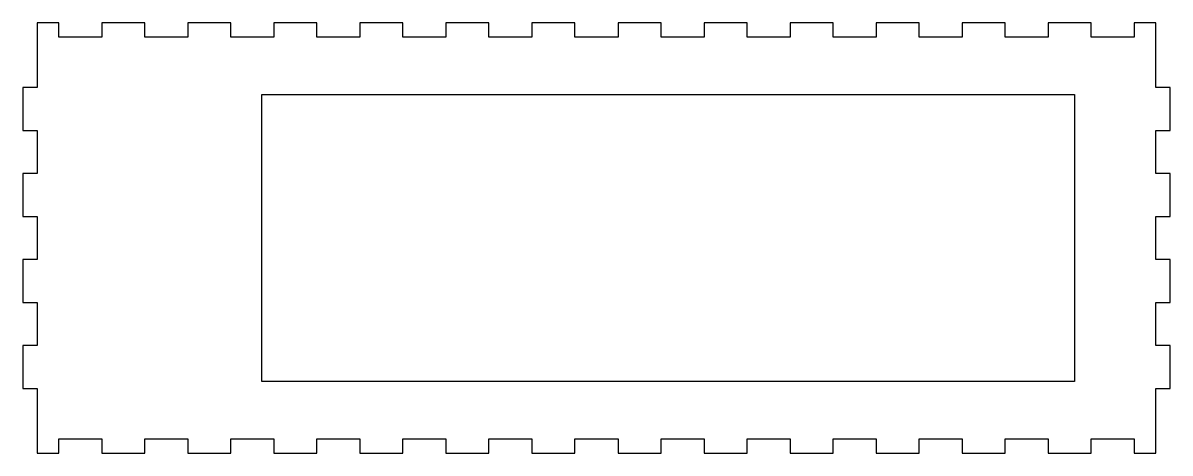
# Model space of a CAD drawing. Header units: millimetres. Extents: x -240 to 0, y -90 to 0.
import ezdxf

# ---------------------------------------------------------------- set-up
doc = ezdxf.new("R2010")
doc.units = ezdxf.units.MM
doc.layers.get('0').update_dxf_attribs({"linetype": 'CONTINUOUS'})

msp = doc.modelspace()

# ---------------------------------------------------------------- linework, layer by layer
for points in [[(-237, -76.5), (-237, -90), (-232.5, -90), (-232.5, -87), (-223.5, -87), (-223.5, -90), (-214.5, -90), (-214.5, -87), (-205.5, -87), (-205.5, -90), (-196.5, -90), (-196.5, -87), (-187.5, -87), (-187.5, -90), (-178.5, -90), (-178.5, -87), (-169.5, -87), (-169.5, -90), (-160.5, -90), (-160.5, -87), (-151.5, -87), (-151.5, -90), (-142.5, -90), (-142.5, -87), (-133.5, -87), (-133.5, -90), (-124.5, -90), (-124.5, -87), (-115.5, -87), (-115.5, -90), (-106.5, -90), (-106.5, -87), (-97.5, -87), (-97.5, -90), (-88.5, -90), (-88.5, -87), (-79.5, -87), (-79.5, -90), (-70.5, -90), (-70.5, -87), (-61.5, -87), (-61.5, -90), (-52.5, -90), (-52.5, -87), (-43.5, -87), (-43.5, -90), (-34.5, -90), (-34.5, -87), (-25.5, -87), (-25.5, -90), (-16.5, -90), (-16.5, -87), (-7.5, -87), (-7.5, -90), (-3, -90), (-3, -76.5), (0, -76.5), (0, -67.5), (-3, -67.5), (-3, -58.5), (0, -58.5), (0, -49.5), (-3, -49.5), (-3, -40.5), (0, -40.5), (0, -31.5), (-3, -31.5), (-3, -22.5), (0, -22.5), (0, -13.5), (-3, -13.5), (-3, 0), (-7.5, 0), (-7.5, -3), (-16.5, -3), (-16.5, 0), (-25.5, 0), (-25.5, -3), (-34.5, -3), (-34.5, 0), (-43.5, 0), (-43.5, -3), (-52.5, -3), (-52.5, 0), (-61.5, 0), (-61.5, -3), (-70.5, -3), (-70.5, 0), (-79.5, 0), (-79.5, -3), (-88.5, -3), (-88.5, 0), (-97.5, 0), (-97.5, -3), (-106.5, -3), (-106.5, 0), (-115.5, 0), (-115.5, -3), (-124.5, -3), (-124.5, 0), (-133.5, 0), (-133.5, -3), (-142.5, -3), (-142.5, 0), (-151.5, 0), (-151.5, -3), (-160.5, -3), (-160.5, 0), (-169.5, 0), (-169.5, -3), (-178.5, -3), (-178.5, 0), (-187.5, 0), (-187.5, -3), (-196.5, -3), (-196.5, 0), (-205.5, 0), (-205.5, -3), (-214.5, -3), (-214.5, 0), (-223.5, 0), (-223.5, -3), (-232.5, -3), (-232.5, 0), (-237, 0), (-237, -13.5), (-240, -13.5), (-240, -22.5), (-237, -22.5), (-237, -31.5), (-240, -31.5), (-240, -40.5), (-237, -40.5), (-237, -49.5), (-240, -49.5), (-240, -58.5), (-237, -58.5), (-237, -67.5), (-240, -67.5), (-240, -76.5)], [(-190, -75), (-190, -15), (-20, -15), (-20, -75)]]:
    msp.add_lwpolyline(points, close=True)

doc.saveas('drawing.dxf')
